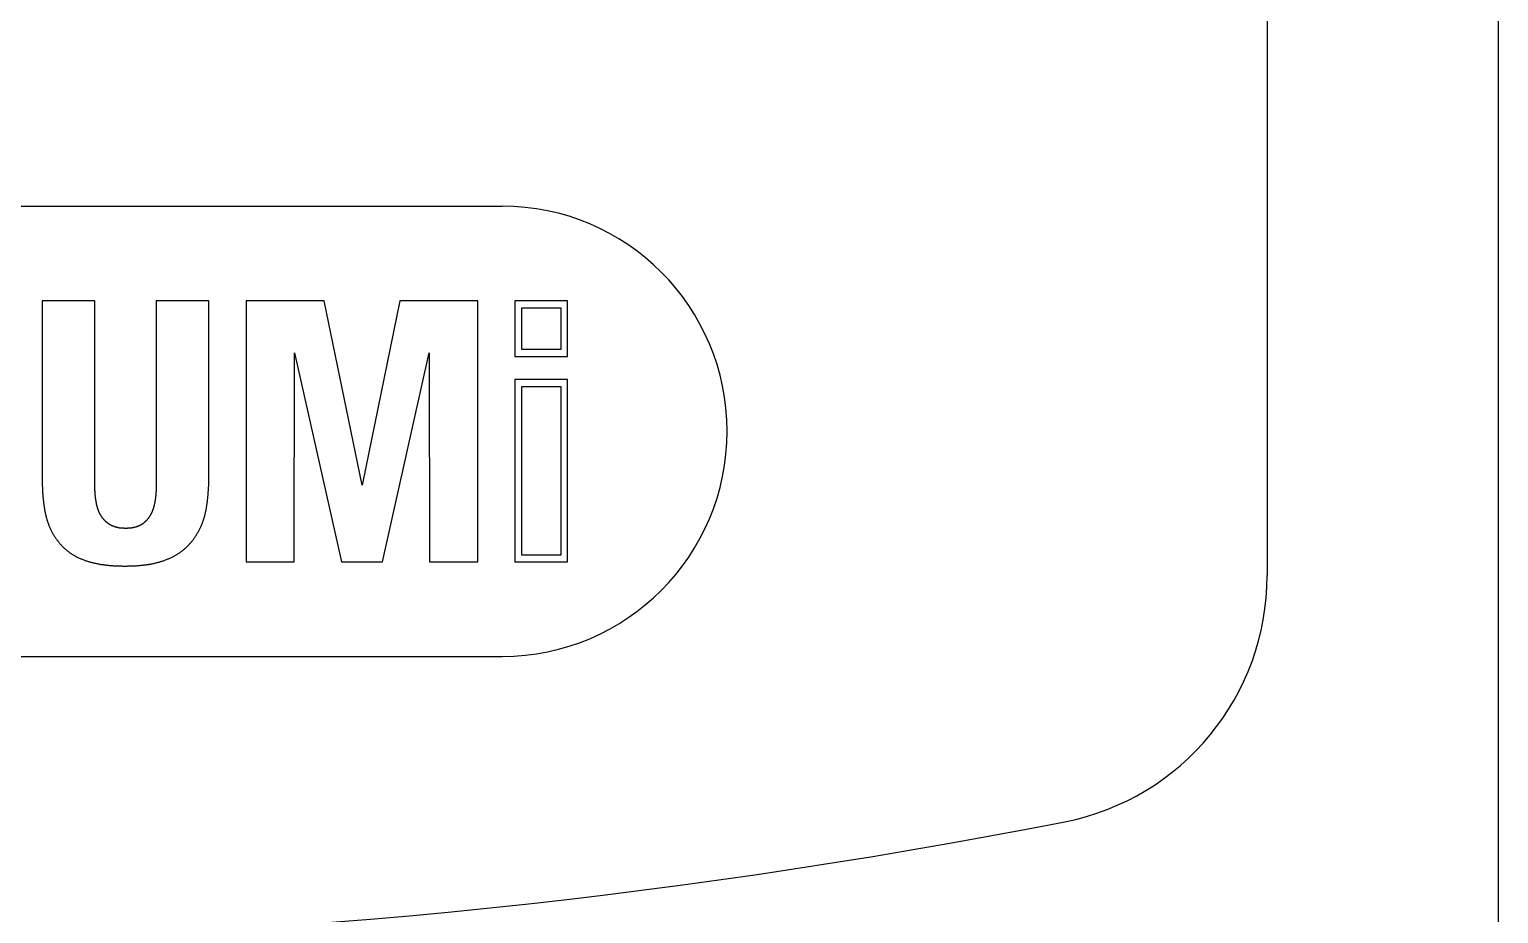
# Model space of a CAD drawing. Extents: x 79 to 365, y 158 to 362.
# Drawn here: x 130.68 to 153.53, y 329.24 to 342.99 of the extents above; entities that cross this region are included whole.
import ezdxf

# ---------------------------------------------------------------- set-up
doc = ezdxf.new("R2010")
doc.units = 0
doc.layers.get('0').update_dxf_attribs({"linetype": 'CONTINUOUS'})

msp = doc.modelspace()

# ---------------------------------------------------------------- linework, layer by layer
at = {"color": 7, "linetype": 'CONTINUOUS'}
for p, q in [((149.931, 353.816), (149.931, 334.499)), ((153.531, 308.244), (153.531, 352.244)), ((117.031, 340.244), (138.031, 340.244)), ((130.875, 338.774), (130.875, 335.941)), ((131.694, 338.774), (130.875, 338.774)), ((131.694, 335.94), (131.694, 338.774)), ((132.651, 338.774), (132.651, 335.94)), ((133.47, 338.774), (132.651, 338.774)), ((133.47, 335.941), (133.47, 338.774)), ((135.264, 338.774), (134.047, 338.774)), ((134.047, 338.774), (134.047, 334.712)), ((135.856, 335.907), (135.264, 338.774)), ((136.442, 338.774), (135.856, 335.907)), ((137.653, 338.774), (136.442, 338.774)), ((137.653, 334.712), (137.653, 338.774)), ((139.049, 338.774), (138.23, 338.774)), ((138.23, 338.774), (138.23, 337.908)), ((139.049, 337.908), (139.049, 338.774)), ((138.337, 338.666), (138.942, 338.666)), ((138.337, 338.015), (138.337, 338.666)), ((138.942, 338.666), (138.942, 338.015)), ((138.942, 338.015), (138.337, 338.015)), ((134.797, 334.712), (134.802, 337.963)), ((134.802, 337.963), (135.531, 334.712)), ((136.169, 334.712), (136.898, 337.963)), ((136.898, 337.963), (136.903, 334.712)), ((138.23, 337.908), (139.049, 337.908)), ((139.049, 337.547), (138.23, 337.547)), ((138.23, 337.547), (138.23, 334.712)), ((138.337, 337.44), (138.942, 337.44)), ((138.337, 334.819), (138.337, 337.44)), ((138.942, 337.44), (138.942, 334.819)), ((139.049, 334.712), (139.049, 337.547)), ((138.942, 334.819), (138.337, 334.819)), ((134.047, 334.712), (134.797, 334.712)), ((135.531, 334.712), (136.169, 334.712)), ((136.903, 334.712), (137.653, 334.712)), ((138.23, 334.712), (139.049, 334.712)), ((117.031, 333.244), (138.031, 333.244))]:
    msp.add_line(p, q, dxfattribs=at)
at = {"color": 7}
for points in [[(130.875, 335.941, 0), (130.876, 335.928, 0), (130.877, 335.916, 0), (130.877, 335.904, 0), (130.878, 335.892, 0), (130.879, 335.88, 0), (130.879, 335.868, 0), (130.88, 335.856, 0), (130.881, 335.843, 0), (130.881, 335.831, 0), (130.882, 335.819, 0), (130.883, 335.807, 0), (130.884, 335.795, 0), (130.884, 335.783, 0), (130.885, 335.771, 0), (130.886, 335.759, 0), (130.887, 335.747, 0), (130.888, 335.735, 0), (130.889, 335.723, 0), (130.89, 335.711, 0), (130.891, 335.699, 0), (130.892, 335.687, 0), (130.894, 335.675, 0), (130.895, 335.663, 0), (130.896, 335.651, 0), (130.898, 335.639, 0), (130.899, 335.627, 0), (130.9, 335.615, 0), (130.902, 335.603, 0), (130.904, 335.591, 0), (130.905, 335.579, 0), (130.907, 335.567, 0), (130.909, 335.556, 0), (130.911, 335.544, 0), (130.913, 335.532, 0), (130.915, 335.52, 0), (130.917, 335.509, 0), (130.919, 335.497, 0), (130.922, 335.485, 0), (130.924, 335.473, 0), (130.927, 335.462, 0), (130.929, 335.45, 0), (130.932, 335.439, 0), (130.935, 335.427, 0), (130.938, 335.416, 0), (130.941, 335.404, 0), (130.944, 335.393, 0), (130.947, 335.381, 0), (130.95, 335.37, 0), (130.954, 335.358, 0), (130.957, 335.347, 0), (130.961, 335.336, 0), (130.965, 335.324, 0), (130.969, 335.313, 0), (130.973, 335.302, 0), (130.977, 335.291, 0), (130.982, 335.279, 0), (130.986, 335.268, 0), (130.991, 335.257, 0), (130.996, 335.246, 0), (131, 335.235, 0), (131.006, 335.224, 0), (131.011, 335.213, 0), (131.016, 335.202, 0), (131.021, 335.192, 0), (131.027, 335.181, 0), (131.033, 335.17, 0), (131.038, 335.159, 0), (131.044, 335.149, 0), (131.05, 335.138, 0), (131.057, 335.128, 0), (131.063, 335.118, 0), (131.069, 335.107, 0), (131.076, 335.097, 0), (131.083, 335.087, 0), (131.09, 335.077, 0), (131.097, 335.067, 0), (131.104, 335.057, 0), (131.111, 335.047, 0), (131.118, 335.038, 0), (131.126, 335.028, 0), (131.133, 335.019, 0), (131.141, 335.009, 0), (131.149, 335, 0), (131.157, 334.991, 0), (131.165, 334.982, 0), (131.173, 334.973, 0), (131.181, 334.964, 0), (131.189, 334.955, 0), (131.198, 334.947, 0), (131.206, 334.938, 0), (131.215, 334.93, 0), (131.224, 334.922, 0), (131.233, 334.914, 0), (131.242, 334.906, 0), (131.251, 334.898, 0), (131.26, 334.89, 0), (131.27, 334.883, 0), (131.279, 334.875, 0), (131.289, 334.868, 0), (131.299, 334.861, 0), (131.308, 334.854, 0), (131.318, 334.848, 0), (131.328, 334.841, 0), (131.338, 334.834, 0), (131.349, 334.828, 0), (131.359, 334.822, 0), (131.369, 334.816, 0), (131.38, 334.81, 0), (131.39, 334.804, 0), (131.401, 334.798, 0), (131.411, 334.793, 0), (131.422, 334.787, 0), (131.433, 334.782, 0), (131.444, 334.777, 0), (131.455, 334.772, 0), (131.466, 334.767, 0), (131.477, 334.762, 0), (131.488, 334.758, 0), (131.499, 334.753, 0), (131.511, 334.749, 0), (131.522, 334.744, 0), (131.533, 334.74, 0), (131.545, 334.736, 0), (131.556, 334.732, 0), (131.567, 334.728, 0), (131.579, 334.725, 0), (131.591, 334.721, 0), (131.602, 334.717, 0), (131.614, 334.714, 0), (131.625, 334.711, 0), (131.637, 334.708, 0), (131.649, 334.705, 0), (131.66, 334.702, 0), (131.672, 334.699, 0), (131.684, 334.696, 0), (131.696, 334.693, 0), (131.707, 334.691, 0), (131.719, 334.688, 0), (131.731, 334.686, 0), (131.743, 334.683, 0), (131.754, 334.681, 0), (131.766, 334.679, 0), (131.778, 334.677, 0), (131.79, 334.675, 0), (131.802, 334.673, 0), (131.814, 334.671, 0), (131.825, 334.67, 0), (131.837, 334.668, 0), (131.849, 334.667, 0), (131.861, 334.665, 0), (131.873, 334.664, 0), (131.885, 334.662, 0), (131.897, 334.661, 0), (131.909, 334.66, 0), (131.921, 334.659, 0), (131.932, 334.658, 0), (131.944, 334.657, 0), (131.956, 334.656, 0), (131.968, 334.655, 0), (131.98, 334.654, 0), (131.992, 334.654, 0), (132.004, 334.653, 0), (132.016, 334.652, 0), (132.028, 334.652, 0), (132.04, 334.651, 0), (132.052, 334.651, 0), (132.064, 334.651, 0), (132.076, 334.65, 0), (132.088, 334.65, 0), (132.1, 334.65, 0), (132.112, 334.65, 0), (132.124, 334.649, 0), (132.136, 334.649, 0), (132.148, 334.649, 0), (132.16, 334.649, 0), (132.172, 334.649, 0), (132.184, 334.649, 0), (132.196, 334.649, 0), (132.208, 334.65, 0), (132.22, 334.65, 0), (132.232, 334.65, 0), (132.244, 334.65, 0), (132.256, 334.651, 0), (132.268, 334.651, 0), (132.28, 334.651, 0), (132.292, 334.652, 0), (132.304, 334.652, 0), (132.316, 334.653, 0), (132.328, 334.653, 0), (132.34, 334.654, 0), (132.352, 334.655, 0), (132.364, 334.656, 0), (132.375, 334.657, 0), (132.387, 334.657, 0), (132.399, 334.658, 0), (132.411, 334.66, 0), (132.423, 334.661, 0), (132.435, 334.662, 0), (132.447, 334.663, 0), (132.459, 334.665, 0), (132.471, 334.666, 0), (132.483, 334.667, 0), (132.495, 334.669, 0), (132.506, 334.671, 0), (132.518, 334.673, 0), (132.53, 334.674, 0), (132.542, 334.676, 0), (132.554, 334.678, 0), (132.565, 334.68, 0), (132.577, 334.683, 0), (132.589, 334.685, 0), (132.601, 334.687, 0), (132.612, 334.69, 0), (132.624, 334.693, 0), (132.636, 334.695, 0), (132.648, 334.698, 0), (132.659, 334.701, 0), (132.671, 334.704, 0), (132.683, 334.707, 0), (132.694, 334.71, 0), (132.706, 334.714, 0), (132.717, 334.717, 0), (132.729, 334.721, 0), (132.74, 334.724, 0), (132.752, 334.728, 0), (132.763, 334.732, 0), (132.775, 334.736, 0), (132.786, 334.74, 0), (132.797, 334.744, 0), (132.808, 334.749, 0), (132.82, 334.753, 0), (132.831, 334.758, 0), (132.842, 334.763, 0), (132.853, 334.767, 0), (132.864, 334.772, 0), (132.875, 334.777, 0), (132.886, 334.783, 0), (132.897, 334.788, 0), (132.907, 334.793, 0), (132.918, 334.799, 0), (132.929, 334.804, 0), (132.939, 334.81, 0), (132.95, 334.816, 0), (132.96, 334.822, 0), (132.971, 334.828, 0), (132.981, 334.835, 0), (132.991, 334.841, 0), (133.001, 334.848, 0), (133.011, 334.854, 0), (133.021, 334.861, 0), (133.031, 334.868, 0), (133.041, 334.875, 0), (133.05, 334.882, 0), (133.06, 334.89, 0), (133.069, 334.897, 0), (133.078, 334.905, 0), (133.088, 334.913, 0), (133.097, 334.92, 0), (133.106, 334.928, 0), (133.115, 334.936, 0), (133.124, 334.945, 0), (133.132, 334.953, 0), (133.141, 334.962, 0), (133.149, 334.97, 0), (133.158, 334.979, 0), (133.166, 334.988, 0), (133.174, 334.997, 0), (133.182, 335.006, 0), (133.19, 335.015, 0), (133.198, 335.024, 0), (133.206, 335.033, 0), (133.213, 335.043, 0), (133.221, 335.052, 0), (133.228, 335.062, 0), (133.235, 335.072, 0), (133.242, 335.082, 0), (133.25, 335.091, 0), (133.256, 335.101, 0), (133.263, 335.111, 0), (133.27, 335.122, 0), (133.276, 335.132, 0), (133.283, 335.142, 0), (133.289, 335.152, 0), (133.295, 335.163, 0), (133.301, 335.173, 0), (133.307, 335.184, 0), (133.313, 335.195, 0), (133.319, 335.205, 0), (133.324, 335.216, 0), (133.329, 335.227, 0), (133.335, 335.238, 0), (133.34, 335.249, 0), (133.345, 335.26, 0), (133.35, 335.27, 0), (133.354, 335.282, 0), (133.359, 335.293, 0), (133.363, 335.304, 0), (133.368, 335.315, 0), (133.372, 335.326, 0), (133.376, 335.337, 0), (133.38, 335.349, 0), (133.384, 335.36, 0), (133.388, 335.371, 0), (133.391, 335.383, 0), (133.395, 335.394, 0), (133.398, 335.405, 0), (133.401, 335.417, 0), (133.404, 335.428, 0), (133.407, 335.44, 0), (133.41, 335.451, 0), (133.413, 335.463, 0), (133.416, 335.474, 0), (133.418, 335.486, 0), (133.421, 335.498, 0), (133.423, 335.509, 0), (133.426, 335.521, 0), (133.428, 335.533, 0), (133.43, 335.545, 0), (133.432, 335.556, 0), (133.434, 335.568, 0), (133.436, 335.58, 0), (133.438, 335.592, 0), (133.44, 335.604, 0), (133.441, 335.615, 0), (133.443, 335.627, 0), (133.445, 335.639, 0), (133.446, 335.651, 0), (133.448, 335.663, 0), (133.449, 335.675, 0), (133.45, 335.687, 0), (133.452, 335.699, 0), (133.453, 335.711, 0), (133.454, 335.723, 0), (133.455, 335.735, 0), (133.456, 335.747, 0), (133.457, 335.759, 0), (133.458, 335.771, 0), (133.459, 335.783, 0), (133.46, 335.795, 0), (133.461, 335.807, 0), (133.462, 335.819, 0), (133.463, 335.831, 0), (133.464, 335.844, 0), (133.465, 335.856, 0), (133.466, 335.868, 0), (133.466, 335.88, 0), (133.467, 335.892, 0), (133.468, 335.904, 0), (133.469, 335.916, 0), (133.47, 335.928, 0), (133.47, 335.941, 0)], [(132.651, 335.94, 0), (132.651, 335.935, 0), (132.651, 335.931, 0), (132.651, 335.927, 0), (132.651, 335.922, 0), (132.651, 335.918, 0), (132.651, 335.914, 0), (132.651, 335.909, 0), (132.65, 335.905, 0), (132.65, 335.901, 0), (132.65, 335.896, 0), (132.65, 335.892, 0), (132.65, 335.888, 0), (132.65, 335.883, 0), (132.65, 335.879, 0), (132.65, 335.875, 0), (132.649, 335.87, 0), (132.649, 335.866, 0), (132.649, 335.862, 0), (132.649, 335.857, 0), (132.649, 335.853, 0), (132.649, 335.849, 0), (132.648, 335.844, 0), (132.648, 335.84, 0), (132.648, 335.836, 0), (132.648, 335.831, 0), (132.648, 335.827, 0), (132.647, 335.823, 0), (132.647, 335.818, 0), (132.647, 335.814, 0), (132.647, 335.809, 0), (132.647, 335.805, 0), (132.646, 335.801, 0), (132.646, 335.796, 0), (132.646, 335.792, 0), (132.646, 335.788, 0), (132.645, 335.783, 0), (132.645, 335.779, 0), (132.645, 335.775, 0), (132.644, 335.77, 0), (132.644, 335.766, 0), (132.644, 335.762, 0), (132.643, 335.757, 0), (132.643, 335.753, 0), (132.643, 335.749, 0), (132.642, 335.744, 0), (132.642, 335.74, 0), (132.641, 335.736, 0), (132.641, 335.731, 0), (132.64, 335.727, 0), (132.64, 335.723, 0), (132.639, 335.718, 0), (132.639, 335.714, 0), (132.639, 335.71, 0), (132.638, 335.705, 0), (132.637, 335.701, 0), (132.637, 335.697, 0), (132.636, 335.693, 0), (132.636, 335.688, 0), (132.635, 335.684, 0), (132.635, 335.68, 0), (132.634, 335.675, 0), (132.633, 335.671, 0), (132.633, 335.667, 0), (132.632, 335.662, 0), (132.631, 335.658, 0), (132.63, 335.654, 0), (132.63, 335.649, 0), (132.629, 335.645, 0), (132.628, 335.641, 0), (132.627, 335.636, 0), (132.627, 335.632, 0), (132.626, 335.628, 0), (132.625, 335.623, 0), (132.624, 335.619, 0), (132.623, 335.615, 0), (132.622, 335.611, 0), (132.621, 335.606, 0), (132.62, 335.602, 0), (132.619, 335.598, 0), (132.618, 335.593, 0), (132.617, 335.589, 0), (132.616, 335.585, 0), (132.615, 335.581, 0), (132.614, 335.576, 0), (132.613, 335.572, 0), (132.612, 335.568, 0), (132.61, 335.564, 0), (132.609, 335.56, 0), (132.608, 335.555, 0), (132.607, 335.551, 0), (132.605, 335.547, 0), (132.604, 335.543, 0), (132.603, 335.539, 0), (132.601, 335.535, 0), (132.6, 335.53, 0), (132.598, 335.526, 0), (132.597, 335.522, 0), (132.595, 335.518, 0), (132.594, 335.514, 0), (132.592, 335.51, 0), (132.591, 335.506, 0), (132.589, 335.502, 0), (132.588, 335.498, 0), (132.586, 335.494, 0), (132.584, 335.49, 0), (132.582, 335.486, 0), (132.581, 335.482, 0), (132.579, 335.478, 0), (132.577, 335.474, 0), (132.575, 335.47, 0), (132.573, 335.466, 0), (132.571, 335.462, 0), (132.569, 335.458, 0), (132.567, 335.454, 0), (132.565, 335.45, 0), (132.563, 335.447, 0), (132.561, 335.443, 0), (132.559, 335.439, 0), (132.557, 335.435, 0), (132.555, 335.432, 0), (132.552, 335.428, 0), (132.55, 335.424, 0), (132.548, 335.42, 0), (132.545, 335.417, 0), (132.543, 335.413, 0), (132.541, 335.41, 0), (132.538, 335.406, 0), (132.536, 335.402, 0), (132.533, 335.399, 0), (132.531, 335.395, 0), (132.528, 335.392, 0), (132.525, 335.388, 0), (132.523, 335.385, 0), (132.52, 335.381, 0), (132.517, 335.378, 0), (132.514, 335.375, 0), (132.512, 335.371, 0), (132.509, 335.368, 0), (132.506, 335.365, 0), (132.503, 335.362, 0), (132.5, 335.358, 0), (132.497, 335.355, 0), (132.494, 335.352, 0), (132.491, 335.349, 0), (132.488, 335.346, 0), (132.485, 335.343, 0), (132.481, 335.34, 0), (132.478, 335.337, 0), (132.475, 335.334, 0), (132.472, 335.331, 0), (132.468, 335.328, 0), (132.465, 335.325, 0), (132.462, 335.323, 0), (132.458, 335.32, 0), (132.455, 335.317, 0), (132.452, 335.314, 0), (132.448, 335.312, 0), (132.445, 335.309, 0), (132.441, 335.307, 0), (132.437, 335.304, 0), (132.434, 335.302, 0), (132.43, 335.299, 0), (132.427, 335.297, 0), (132.423, 335.295, 0), (132.419, 335.292, 0), (132.415, 335.29, 0), (132.412, 335.288, 0), (132.408, 335.286, 0), (132.404, 335.284, 0), (132.4, 335.282, 0), (132.396, 335.28, 0), (132.392, 335.278, 0), (132.388, 335.276, 0), (132.384, 335.274, 0), (132.38, 335.272, 0), (132.376, 335.27, 0), (132.372, 335.269, 0), (132.368, 335.267, 0), (132.364, 335.265, 0), (132.36, 335.264, 0), (132.356, 335.262, 0), (132.352, 335.261, 0), (132.348, 335.259, 0), (132.344, 335.258, 0), (132.34, 335.257, 0), (132.336, 335.255, 0), (132.331, 335.254, 0), (132.327, 335.253, 0), (132.323, 335.252, 0), (132.319, 335.251, 0), (132.315, 335.25, 0), (132.31, 335.248, 0), (132.306, 335.247, 0), (132.302, 335.247, 0), (132.298, 335.246, 0), (132.293, 335.245, 0), (132.289, 335.244, 0), (132.285, 335.243, 0), (132.28, 335.242, 0), (132.276, 335.242, 0), (132.272, 335.241, 0), (132.268, 335.24, 0), (132.263, 335.24, 0), (132.259, 335.239, 0), (132.255, 335.239, 0), (132.25, 335.238, 0), (132.246, 335.238, 0), (132.242, 335.237, 0), (132.237, 335.237, 0), (132.233, 335.236, 0), (132.229, 335.236, 0), (132.224, 335.236, 0), (132.22, 335.235, 0), (132.216, 335.235, 0), (132.211, 335.235, 0), (132.207, 335.235, 0), (132.203, 335.235, 0), (132.198, 335.234, 0), (132.194, 335.234, 0), (132.189, 335.234, 0), (132.185, 335.234, 0), (132.181, 335.234, 0), (132.176, 335.234, 0), (132.172, 335.234, 0), (132.168, 335.234, 0), (132.163, 335.234, 0), (132.159, 335.234, 0), (132.155, 335.234, 0), (132.15, 335.235, 0), (132.146, 335.235, 0), (132.141, 335.235, 0), (132.137, 335.235, 0), (132.133, 335.235, 0), (132.128, 335.236, 0), (132.124, 335.236, 0), (132.12, 335.236, 0), (132.115, 335.236, 0), (132.111, 335.237, 0), (132.107, 335.237, 0), (132.102, 335.238, 0), (132.098, 335.238, 0), (132.094, 335.239, 0), (132.089, 335.239, 0), (132.085, 335.24, 0), (132.081, 335.24, 0), (132.076, 335.241, 0), (132.072, 335.242, 0), (132.068, 335.243, 0), (132.064, 335.243, 0), (132.059, 335.244, 0), (132.055, 335.245, 0), (132.051, 335.246, 0), (132.047, 335.247, 0), (132.042, 335.248, 0), (132.038, 335.249, 0), (132.034, 335.25, 0), (132.03, 335.251, 0), (132.025, 335.252, 0), (132.021, 335.253, 0), (132.017, 335.254, 0), (132.013, 335.256, 0), (132.009, 335.257, 0), (132.004, 335.258, 0), (132, 335.26, 0), (131.996, 335.261, 0), (131.992, 335.263, 0), (131.988, 335.264, 0), (131.984, 335.266, 0), (131.98, 335.267, 0), (131.976, 335.269, 0), (131.972, 335.271, 0), (131.968, 335.272, 0), (131.964, 335.274, 0), (131.96, 335.276, 0), (131.956, 335.278, 0), (131.952, 335.28, 0), (131.948, 335.282, 0), (131.944, 335.284, 0), (131.941, 335.286, 0), (131.937, 335.288, 0), (131.933, 335.29, 0), (131.929, 335.292, 0), (131.925, 335.295, 0), (131.922, 335.297, 0), (131.918, 335.299, 0), (131.914, 335.302, 0), (131.911, 335.304, 0), (131.907, 335.307, 0), (131.904, 335.309, 0), (131.9, 335.312, 0), (131.896, 335.314, 0), (131.893, 335.317, 0), (131.89, 335.32, 0), (131.886, 335.323, 0), (131.883, 335.325, 0), (131.879, 335.328, 0), (131.876, 335.331, 0), (131.873, 335.334, 0), (131.869, 335.337, 0), (131.866, 335.34, 0), (131.863, 335.343, 0), (131.86, 335.346, 0), (131.857, 335.349, 0), (131.854, 335.352, 0), (131.85, 335.355, 0), (131.847, 335.358, 0), (131.844, 335.362, 0), (131.841, 335.365, 0), (131.838, 335.368, 0), (131.836, 335.371, 0), (131.833, 335.375, 0), (131.83, 335.378, 0), (131.827, 335.381, 0), (131.824, 335.385, 0), (131.821, 335.388, 0), (131.819, 335.392, 0), (131.816, 335.395, 0), (131.813, 335.399, 0), (131.811, 335.402, 0), (131.808, 335.406, 0), (131.806, 335.41, 0), (131.803, 335.413, 0), (131.801, 335.417, 0), (131.798, 335.421, 0), (131.796, 335.424, 0), (131.794, 335.428, 0), (131.791, 335.432, 0), (131.789, 335.435, 0), (131.787, 335.439, 0), (131.785, 335.443, 0), (131.782, 335.447, 0), (131.78, 335.451, 0), (131.778, 335.454, 0), (131.776, 335.458, 0), (131.774, 335.462, 0), (131.772, 335.466, 0), (131.77, 335.47, 0), (131.768, 335.474, 0), (131.767, 335.478, 0), (131.765, 335.482, 0), (131.763, 335.486, 0), (131.761, 335.49, 0), (131.759, 335.494, 0), (131.758, 335.498, 0), (131.756, 335.502, 0), (131.754, 335.506, 0), (131.753, 335.51, 0), (131.751, 335.514, 0), (131.75, 335.518, 0), (131.748, 335.522, 0), (131.747, 335.526, 0), (131.745, 335.531, 0), (131.744, 335.535, 0), (131.743, 335.539, 0), (131.741, 335.543, 0), (131.74, 335.547, 0), (131.739, 335.551, 0), (131.737, 335.556, 0), (131.736, 335.56, 0), (131.735, 335.564, 0), (131.734, 335.568, 0), (131.733, 335.572, 0), (131.731, 335.577, 0), (131.73, 335.581, 0), (131.729, 335.585, 0), (131.728, 335.589, 0), (131.727, 335.594, 0), (131.726, 335.598, 0), (131.725, 335.602, 0), (131.724, 335.606, 0), (131.723, 335.611, 0), (131.722, 335.615, 0), (131.721, 335.619, 0), (131.721, 335.623, 0), (131.72, 335.628, 0), (131.719, 335.632, 0), (131.718, 335.636, 0), (131.717, 335.641, 0), (131.716, 335.645, 0), (131.716, 335.649, 0), (131.715, 335.654, 0), (131.714, 335.658, 0), (131.714, 335.662, 0), (131.713, 335.667, 0), (131.712, 335.671, 0), (131.712, 335.675, 0), (131.711, 335.68, 0), (131.71, 335.684, 0), (131.71, 335.688, 0), (131.709, 335.692, 0), (131.709, 335.697, 0), (131.708, 335.701, 0), (131.708, 335.705, 0), (131.707, 335.71, 0), (131.707, 335.714, 0), (131.706, 335.718, 0), (131.706, 335.723, 0), (131.705, 335.727, 0), (131.705, 335.731, 0), (131.704, 335.736, 0), (131.704, 335.74, 0), (131.703, 335.744, 0), (131.703, 335.749, 0), (131.703, 335.753, 0), (131.702, 335.757, 0), (131.702, 335.762, 0), (131.702, 335.766, 0), (131.701, 335.77, 0), (131.701, 335.775, 0), (131.701, 335.779, 0), (131.7, 335.783, 0), (131.7, 335.788, 0), (131.7, 335.792, 0), (131.7, 335.796, 0), (131.699, 335.801, 0), (131.699, 335.805, 0), (131.699, 335.809, 0), (131.699, 335.814, 0), (131.698, 335.818, 0), (131.698, 335.822, 0), (131.698, 335.827, 0), (131.698, 335.831, 0), (131.698, 335.835, 0), (131.697, 335.84, 0), (131.697, 335.844, 0), (131.697, 335.849, 0), (131.697, 335.853, 0), (131.697, 335.857, 0), (131.697, 335.862, 0), (131.696, 335.866, 0), (131.696, 335.87, 0), (131.696, 335.875, 0), (131.696, 335.879, 0), (131.696, 335.883, 0), (131.696, 335.888, 0), (131.696, 335.892, 0), (131.695, 335.896, 0), (131.695, 335.901, 0), (131.695, 335.905, 0), (131.695, 335.909, 0), (131.695, 335.914, 0), (131.695, 335.918, 0), (131.695, 335.922, 0), (131.695, 335.927, 0), (131.695, 335.931, 0), (131.694, 335.935, 0), (131.694, 335.94, 0)]]:
    msp.add_polyline3d(points, dxfattribs=at)
at = {"color": 7, "linetype": 'CONTINUOUS'}
for centre, radius, start, end in [((138.031, 336.744), 3.5, 270, 90), ((146.031, 334.499), 3.9, 281.1109, 0), ((127.531, 428.7), 99.9, 258.88912, 281.11088)]:
    msp.add_arc(centre, radius, start, end, dxfattribs=at)

doc.saveas('drawing.dxf')
